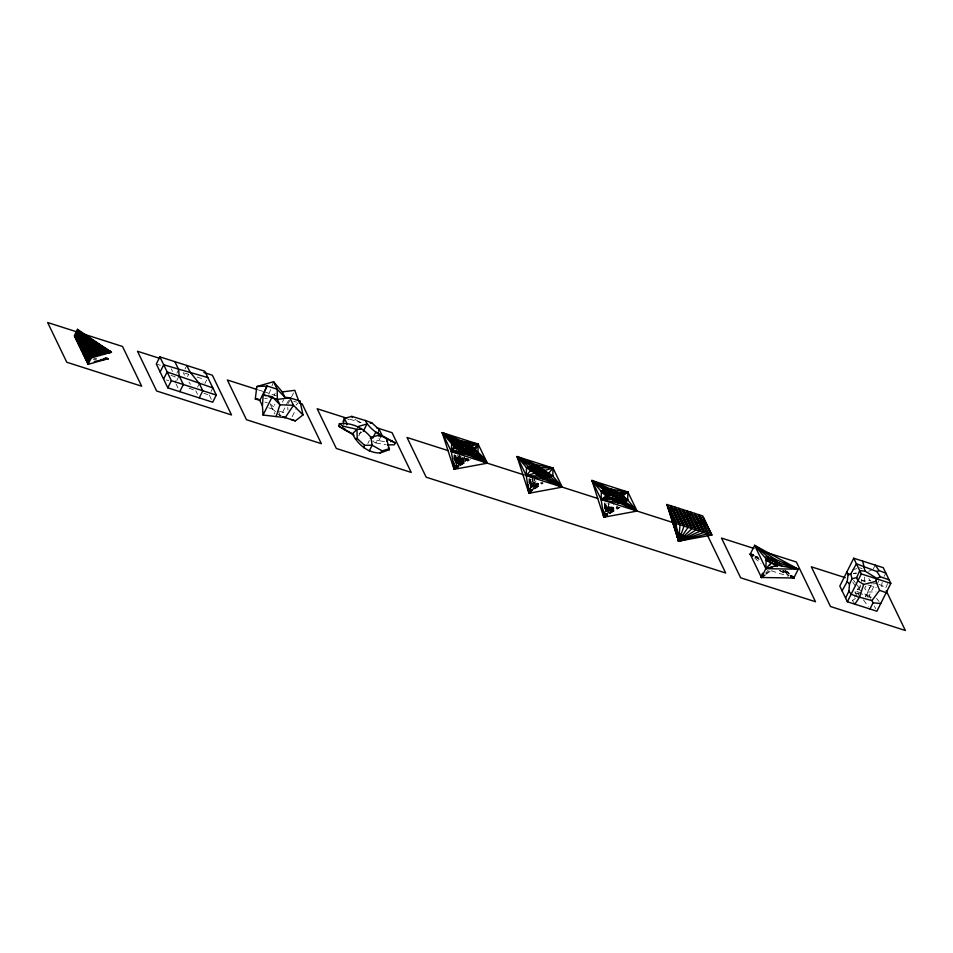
<?xml version="1.0" encoding="UTF-8"?>
<svg xmlns="http://www.w3.org/2000/svg" width="953" height="953" viewBox="0 0 953 953"><rect width="100%" height="100%" fill="white"/><g stroke="black" fill="none" stroke-linecap="round" stroke-linejoin="round"><path stroke-width="0.71" stroke-dasharray="4.76 3.57" d="M528.927 483.028L528.939 478.644M454.093 459.096L454.104 454.712M454.093 460.525L454.14 455.01L454.14 459.334M529.272 483.147L529.427 478.811M454.426 460.454L454.664 454.533M454.521 459.251L454.724 454.938M604.238 508.521L604.536 502.731M604.285 508.771L604.619 503.136M454.736 459.477L455.034 455.26M529.665 483.278L529.987 479.002M604.881 502.922L604.452 508.64L604.917 502.958M529.832 483.314L530.225 479.049M455.022 460.478L455.665 454.581M604.75 508.664L605.215 504.387M455.641 455.296L455.01 460.907L455.76 455.248M455.034 460.764L455.689 455.057M604.857 508.604L605.381 504.304M455.141 460.728L455.879 454.998M530.023 484.839L530.761 479.228M455.01 462.134L455.975 454.95M882.144 582.462L881.525 586.369L886.016 587.382L887.565 583.593M455.236 462.205L456.427 455.093M605.25 508.723L605.989 504.471M530.142 486.352L531.369 479.43M530.213 485.97L531.512 478.68M605.167 509.903L606.263 504.054M455.463 462.026L456.88 454.724M605.238 510.2L606.394 504.578M455.522 462.288L456.999 455.26M530.202 487.495L532.119 478.847M457.357 454.974L455.665 462.3L457.392 455.32M530.166 487.817L532.358 478.299M605.048 511.749L606.942 503.529M455.665 462.443L457.285 455.57M455.748 462.229L457.452 455.129M605.203 511.451L606.966 504.256M455.844 462.122L457.285 456.368M455.844 462.324L457.285 456.737M455.891 462.217L457.369 456.535M530.023 489.008L532.608 479.061M605.262 511.535L607.109 504.435M530.082 488.996L532.417 480.443M855.02 591.622L856.604 593.802L857.974 593.648L861.583 580.472L870.339 580.663M456.034 462.515L458.012 455.701M530.476 487.924L532.81 479.907M860.023 597.269L856.759 591.491L857.426 589.168L861.822 585.952M456.153 462.193L457.845 456.499M456.106 462.61L458.155 455.903M532.81 480.646L530.213 489.056L533.108 480.622M456.249 462.455L458.453 455.594M605.572 511.725L608.252 503.482M456.249 462.61L458.453 455.891M458.643 455.856L456.344 462.586L458.798 455.868M456.07 463.754L458.584 456.785M530.928 487.733L533.942 479.43M268.901 394.173L271.486 387.252M272.01 385.87L273.559 381.712M459.263 455.582L456.13 463.825L459.227 455.748M609.038 503.637L605.894 511.785L609.027 503.815M456.153 463.968L459.298 455.951M531.131 487.745L534.442 479.442M605.858 512.047L608.967 504.292M459.489 456.07L456.225 464.016L459.489 455.868M456.237 463.956L459.525 455.915M877.57 583.403L878.666 580.746M606.68 510.391L609.575 503.553M456.821 462.801L459.596 456.296M534.74 479.645L531.25 487.817L534.967 479.788M460.049 456.094L456.451 464.028L459.751 456.082M456.416 463.944L459.965 455.879M456.904 462.955L459.751 456.594M456.547 464.004L460.275 456.034M531.965 486.935L535.002 480.61M457.166 462.872L460.287 456.427M358.733 435.914L361.342 430.625M367.846 443.514L369.299 440.572M372.861 441.43L375.875 442.942L378.091 438.463M380.044 438.32L378.877 440.655L372.968 440.727M176.889 373.159L178.676 369.585M176.746 380.545L179.128 375.78M185.037 369.049L186.824 365.476M187.503 376.59L188.694 374.219M197.569 387.168L199.356 383.594M204.883 383.535L206.67 379.961M211.054 391.48L212.841 387.907M273.88 395.793L275.203 393.172M275.584 411.708L272.522 409.051L274.929 404.227M282.41 402.19L283.637 399.736M277.621 413.721L280.694 416.139L289.867 397.818M288.223 403.476L290.856 398.211M291.511 396.901L293.488 392.958M292.118 416.747L296.705 407.598M532.072 486.971L535.229 480.669M606.954 510.915L610.099 504.613M870.601 598.162L869.315 595.506L874.64 584.88M865.658 596.852L871.066 585.178M865.348 596.304L866.217 594.612L870.982 599.604M865.991 585.976L864.597 588.251L867.552 592.016L871.983 583.391M457.428 462.789L460.799 456.249M532.167 486.983L535.419 480.705M457.416 462.955L460.787 456.582M457.452 463.063L460.847 456.809M457.654 462.848L461.252 456.368M461.157 456.618L457.607 462.967L461.252 456.642M873.258 568.834L875.354 565.153M457.619 463.063L461.181 456.821M607.347 511.034L610.897 504.84M536.039 480.955L532.584 487.126M884.039 576.398L885.921 573.194M457.785 463.027L460.775 458M607.514 510.951L611.218 504.673M854.865 604.166L852.506 600.497L855.508 595.458M457.845 463.003L460.883 457.94M457.845 463.134L461.633 456.964M607.537 511.189L611.278 505.15M458.048 463.063L461.955 456.964M607.8 510.975L611.814 504.733M457.833 463.48L461.609 457.643M457.988 463.265L461.931 457.226M462.05 457.452L458.048 463.384L461.919 457.571M458.071 463.337L462.098 457.369M533.037 487.269L537.194 481.313M608.05 511.296L612.314 505.376M462.503 457.988L458.274 463.658L463.599 456.975M458.417 463.634L462.777 457.94M608.991 510.522L613.315 504.935M458.524 463.587L463.003 457.857M533.489 487.412L538.064 481.563M608.3 511.463L613.708 504.602M458.667 463.492L463.289 457.654M534.168 486.697L538.54 481.217M609.062 510.617L613.458 505.114M534.228 486.792L538.636 481.396M458.667 463.813L464.194 457.202M458.858 463.682L464.611 456.916M459.572 462.932L464.171 457.607M296.073 405.132L298.039 402.916M609.515 510.784L613.327 506.496M534.693 486.828L538.54 482.54M459.096 463.897L464.778 457.774M534.812 486.935L538.731 482.718M765.855 572.753L766.736 571.8M767.177 571.323L768.058 570.37M464.099 458.81L460.073 463.015L464.266 458.679M534.943 486.971L538.969 482.766M609.813 510.915L613.839 506.71M464.111 459.001L460.085 463.134L464.278 458.953M534.967 487.078L538.993 482.957M609.837 511.022L614.864 505.864M460.239 463.015L464.361 458.81M535.157 486.947L539.315 482.73M535.324 487.066L539.601 482.933M610.194 511.011L615.531 505.829M609.968 511.344L615.102 506.448M459.489 464.266L466.017 458.202M610.289 511.201L615.698 506.186M535.121 487.591L540.291 482.861M459.382 464.468L465.791 458.655M459.525 464.445L466.077 458.596M534.347 488.46L540.839 482.694M459.477 464.552L465.981 458.834M466.291 458.762L459.62 464.516L466.41 458.881M610.182 511.713L616.567 506.222M765.819 573.789L769.107 571.014M534.502 488.615L542.328 482.099M610.42 511.856L617.044 506.496M459.799 464.683L467.852 458.19M534.562 488.925L542.46 482.837M609.515 512.845L617.52 506.722M609.467 513.024L617.401 507.163M534.895 488.96L543.246 482.945M609.765 512.917L616.925 507.746M460.073 465.064L468.519 459.108M766.248 574.159L771.06 570.823M609.944 513.036L618.568 507.175M852.506 600.497L855.484 598.472M459.942 465.338L468.185 459.763M460.001 465.409L468.328 459.954M609.884 513.453L619.629 507.425M610.051 513.405L620.058 507.306M460.311 465.564L470.341 459.537M359.162 433.305L361.747 432.376M347.869 419.63L349.001 419.249M852.554 569.942L856.747 568.584M868.552 571.24L871.221 570.454M853.65 573.706L856.556 573.134M853.459 573.468L856.151 572.956M872.972 583.891L876.855 583.57M93.382 359.603L96.336 359.412M264.672 398.461L267.352 398.318M867.552 592.016L876.069 591.932M93.87 358.65L96.73 358.65M867.099 596.923L871.411 597.162M857.974 593.648L866.217 594.612M384.488 441.632L378.877 440.655L378.698 438.583M375.875 442.942L385.894 444.682M258.418 389.944L262.659 391.302M264.064 391.754L279.61 396.722M293.738 401.237L296.562 402.142M349.68 419.129L360.973 422.751M867.838 584.88L876.319 587.584M156.304 363.998L160.378 365.309M184.632 373.064L188.777 374.386M197.068 377.043L201.226 378.365L203.06 382.177M264.874 402.071L267.412 402.881M856.759 591.491L869.315 595.506M171.016 375.422L175.102 376.733L175.555 382.927M279.372 411.172L285.686 413.197M268.722 407.836L272.522 409.051M771.311 570.799L788.202 576.208M166.239 379.949L168.895 380.795M203.871 393.327L207.909 394.625M861.583 580.472L865.372 581.795M857.426 589.168L861.25 590.574M189.039 388.133L194.436 390.218M755.503 556.278L758.135 557.314M859.546 567.666L862.12 568.691M755.3 556.242L757.838 557.267M878.94 584.368L886.016 587.382M755.586 556.516L758.278 557.672M779.53 570.704L788.631 575.35M354.861 419.403L356.077 420.059M356.684 420.392L361.568 423.025M755.348 557.005L759.196 559.101M779.721 570.311L788.703 575.207M755.264 557.171L759.053 559.387M782.782 570.728L788.929 574.766M783.056 570.716L789.048 574.766M782.949 570.49L789.001 574.659M279.729 415.115L280.801 415.865M784.819 570.466L789.334 574.242M754.514 557.898L760.97 563.437M269.937 403.679L276.06 409.004M785.058 570.216L789.453 574.111M786.856 571.002L789.846 574.004M861.262 579.317L862.131 580.198M876.569 598.413L879.083 601.45M188.897 382.189L190.624 384.321M853.554 580.282L855.27 582.569M856.116 583.712L860.392 589.43M863.454 599.866L868.35 606.727M854.805 592.587L857.343 596.244M868.838 578.662L870.411 581.032M852.768 582.057L855.877 586.798M874.389 606.025L875.64 608.622M278.109 410.779L280.694 416.139M270.581 405.025L274.929 414.055M209.267 395.054L211.554 399.819M195.782 390.742L197.509 394.316M183.25 372.623L184.477 375.16M171.278 368.787L172.553 371.432M176.15 384.178L177.961 387.919M287.746 407.419L287.937 410.052M864.454 577.077L864.526 582.664M462.515 457.726L458.286 463.527L462.539 457.809M464.683 457.059L458.881 463.742L464.802 456.987M468.245 458.881L459.965 464.969L468.376 458.989"/><path stroke-width="1.43" d="M531.309 491.545L528.927 493.273L517.086 456.558L553.026 468.054L562.21 487.126L528.927 493.273L528.927 488.877M454.069 463.48L454.057 469.317L487.34 463.182L478.156 444.11L442.216 432.614L454.057 469.317L457.809 467.065M678.679 536.873L678.667 541.161L711.951 535.026L702.766 515.954L666.826 504.459L678.667 541.161L707.96 533.751L698.775 514.68M454.081 463.456L454.057 469.317L458.81 466.196M454.2 444.991L454.307 440.798L455.284 439.75C467.709 444.67 480.157 451.15 487.34 463.182L468.137 454.879L455.069 447.743L442.216 432.614L461.419 440.917L474.487 448.053L476.953 453.163L487.34 463.182L456.928 447.767L454.164 445.873L452.604 442.633L442.216 432.614L451.4 451.686L454.057 469.317L457.583 466.934M454.093 465.04L454.057 469.317L456.463 467.613L454.057 469.317L453.378 462.205L454.057 469.317L456.439 467.601M678.703 536.884L678.667 541.161L691.294 537.933M678.786 534.061L678.667 541.161L685.457 538.91M454.164 445.873L451.4 451.686L474.272 456.046L475.249 454.986L475.344 453.664L472.605 450.4L469.734 450.602L464.04 448.696L459.822 445.194L456.964 445.396L454.212 442.132L451.627 443.693L451.4 451.686L524.281 474.987M467.435 449.339L465.529 447.1L462.122 446.445M458.81 440.87L442.216 432.614L451.71 440.762L461.419 440.917L478.156 444.11L477.929 452.103L475.344 453.664C470.663 453.831 467.268 449.745 462.598 450.233L461.097 447.839L456.964 445.396L456.928 447.767L461.109 451.841L467.494 453.533L470.425 452.746L469.734 450.602M553.026 468.054L544.544 470.46L531.393 466.255L517.086 456.558L528.939 466.946L530.63 470.437L526.27 475.63L538.886 476.024L545.461 478.132L562.21 487.126L550.357 476.75L548.678 473.26L553.026 468.054L540.411 467.661L533.835 465.564L517.086 456.558L526.27 475.63L543.019 478.823L552.8 476.047L553.026 468.054L536.289 464.861L526.497 467.637L543.019 478.823L562.21 487.126L552.8 476.047L536.289 464.861L517.086 456.558L526.497 467.637L526.27 475.63L528.927 493.273L531.178 491.534M672.615 522.435L601.152 499.575L601.367 491.581L603.094 489.437L602.725 488.091L591.956 480.515L603.797 517.217L637.08 511.07L627.896 492.01L591.956 480.515L601.152 499.575L603.797 517.217L607.549 514.93M622.869 495.763L627.896 492.01L618.009 492.475L591.956 480.515C605.167 493.392 623.87 498.193 637.08 511.07L623.071 502.97L617.889 502.767L601.152 499.575C609.98 494.881 617.365 502.16 625.728 503.66L626.312 503.494L623.667 501.135L623.333 498.61L624.06 497.561L622.869 495.763L620.915 495.429L606.168 495.822L601.152 499.575L611.028 499.11L637.08 511.07L626.312 503.494L625.942 502.148L627.67 500.003L627.896 492.01L603.32 487.924L591.956 480.515L601.367 491.581L608.205 498.062L614.268 500.325L621.892 501.635L637.08 511.07L627.67 500.003L620.844 493.523L614.768 491.26L607.156 489.949L603.32 487.924L602.832 490.998M528.117 484.72L528.927 493.273L531.095 491.343L528.927 493.273L529.07 488.925M454.188 466.446L454.057 469.317L457.5 466.541M459.822 445.194L459.132 443.05L454.212 442.132M268.853 396.686L277.347 399.402L289.867 397.818L293.488 405.323L285.209 417.64L263.064 415.031L262.409 405.811L263.195 394.876L267.066 385.989L277.18 389.229L284.864 397.282L289.867 397.818L299.981 401.058L302.983 414.936L295.323 420.881L283.22 416.949M532.024 490.426L528.927 493.273L529.237 488.984M678.989 536.873L678.667 541.161L689.436 537.528M845.585 598.079L848.944 591.134L849.492 584.022L852.042 578.781L850.767 573.992L856.402 563.783L876.855 571.526L880.322 576.779L889.101 579.805M531.059 491.2L528.927 493.273L529.308 489.008M611.028 499.11L611.123 498.193L617.913 493.392L627.896 492.01L621.832 494.202L620.034 496.501M591.956 480.515L613.22 493.094L617.913 493.392L618.009 492.475M604.107 514.37L603.797 517.217L607.442 514.954M262.409 405.811L259.824 400.451L255.309 398.95L256.822 386.561L273.559 381.712L282.279 391.909L284.864 397.282M369.252 451.031L372.146 445.206L370.896 437.32C363.176 427.802 351.728 422.274 339.387 423.704L338.72 426.17L352.479 433.794C357.72 444.36 367.81 453.14 380.14 452.985L389.384 449.709L386.573 438.797C378.424 434.306 369.55 428.886 365.178 420.44L351.8 416.378L344.319 418.343L343.318 421.166L343.64 423.978M679.024 538.219L678.667 541.161L703.969 532.465L694.785 513.405M533.954 488.115L528.927 493.273L529.475 489.056M454.438 466.446L454.057 469.317L456.296 467.423L454.057 469.317L453.735 463.384M842.071 590.789L847.169 581.628L848.099 574.742L846.955 571.764M679.37 537.027L678.667 541.161L682.789 539.458M604.285 514.382L603.797 517.217L606.251 515.537L603.797 517.217L603.118 510.093M529.439 490.354L528.927 493.273L530.845 491.117L528.927 493.273L529.415 490.497M604.369 514.406L603.797 517.217L607.192 514.703M684.194 516.693L684.838 513.81M531.571 490.033L528.927 493.273L529.546 490.545M604.738 513.107L603.797 517.217L606.084 515.466M679.322 538.385L678.667 541.161L684.111 538.838M765.045 574.993L761.435 577.494L750.214 554.205L754.633 545.378L798.257 569.191L793.837 578.006L761.435 577.494L762.448 573.206M680.466 534.002L678.667 541.161L688.102 536.956M610.42 491.653L611.159 488.818L627.67 500.003L617.889 502.767L601.367 491.581L611.159 488.818L617.889 502.767M363.82 447.719L364.499 445.289L357.172 438.475L356.982 429.315L342.83 426.122L339.387 423.704M530.666 491.081L528.927 493.273L529.701 490.592M679.501 538.481L678.667 541.161L699.978 531.19L690.782 512.13L689.686 514.763M276.132 416.556L279.932 404.775L277.347 399.402L277.18 389.229L273.559 381.712M686.899 515.787L687.816 512.964M854.865 604.166L859.511 597.174L863.668 584.451L875.89 581.342L876.867 578.447L865.217 571.181L859.713 570.644L856.687 577.554L857.855 580.818L863.668 584.451M774.575 564.819L767.391 560.948L768.618 557.398L774.253 559.637L781.853 565.987M763.627 575.648L761.435 577.494L762.424 574.73M378.21 432.174L378.281 433.913M378.663 430.935L379.175 429.517L371.741 422.763L365.178 420.44M455.093 466.577L454.057 469.317L458.5 465.481M604.845 514.501L603.797 517.217L606.001 515.43M462.455 447.922L463.503 445.254L466.958 445.551L468.459 447.958L472.605 450.4L472.628 448.017L468.447 443.955L462.062 442.252L459.132 443.05L463.503 445.254L464.099 446.481M530.142 490.735L528.927 493.273L530.571 490.866L528.927 493.273L530.023 490.509M605.346 513.333L603.797 517.217L606.99 514.465M455.677 465.29L454.057 469.317L456.225 467.411L454.057 469.317L454.39 466.505L454.057 469.317L456.225 467.304M680.228 537.301L678.667 541.161L681.324 539.839M455.141 466.636L454.057 469.317L456.094 467.244L454.057 469.317L454.712 466.446L454.057 469.317L459.084 464.159M455.713 465.409L454.057 469.317L457.071 466.065M387.323 444.932L394.363 444.753L395.185 442.871L375.78 432.078L372.718 438.273M679.823 538.54L678.667 541.161L667.85 506.579L703.79 518.075M455.189 466.779L454.057 469.317L455.987 467.089L454.057 469.317L454.867 466.636L454.057 469.317L455.891 467.184M475.392 449.923L478.156 444.11L464.921 442.823M353.992 435.152L344.271 429.577L344.795 428.481M346.582 424.812L347.118 423.716L344.319 418.343M357.732 427.563L358.268 426.479L366.965 423.978L363.284 431.411M370.36 438.404L370.896 437.32L379.806 434.997L379.068 436.486M869.982 609.003L873.055 602.832L871.935 600.604L859.511 597.174M380.628 437.153L381.796 434.806L379.175 429.517M88.069 364.356L91.297 357.923L111.358 352.241L77.503 329.321L74.286 335.754L88.069 364.356L108.13 358.673L105.211 358.161M74.977 337.183L78.194 330.751L111.358 352.241L90.606 356.493L87.39 362.926M75.668 338.613L78.885 332.18L111.358 352.241L89.916 355.064L86.699 361.485M76.359 340.042L79.575 333.61L111.358 352.241L89.225 353.634L86.008 360.055M77.05 341.472L80.266 335.039L111.358 352.241L88.534 352.205L85.317 358.626M77.741 342.901L80.957 336.469L111.358 352.241L87.843 350.775L84.626 357.196M78.42 344.331L81.648 337.898L111.358 352.241L87.152 349.346L83.935 355.767M79.111 345.76L82.327 339.328L111.358 352.241L86.473 347.916L83.245 354.337M79.802 347.19L83.018 340.757L111.358 352.241L85.782 346.487L82.566 352.908M80.493 348.619L83.709 342.198L111.358 352.241L85.091 345.057L81.875 351.478M81.184 350.049L84.4 343.628L111.358 352.241M159.878 356.851L156.304 363.998L167.788 387.835L212.71 402.202L216.283 395.054L204.8 371.229L159.878 356.851L171.361 380.688L216.283 395.054M160.128 371.944L163.702 364.796L207.861 377.579M163.571 379.091L167.144 371.956L212.841 387.907M167.788 387.835L171.361 380.688M179.76 391.659L183.345 384.524L179.128 375.78L178.676 369.585L174.852 361.652M199.237 397.889L202.81 390.754L199.356 383.594L189.897 371.837L186.824 365.476M259.824 400.451L267.066 385.989L256.822 386.561M263.064 415.031L272.236 396.71L263.195 394.876L266.03 395.781M530.368 490.807L528.927 493.273L530.19 490.747M605.06 514.691L603.797 517.217L603.583 511.392M765.473 560.328L766.176 558.923L754.633 545.378L765.855 568.667L761.435 577.494L762.317 576.541M767.391 560.948L768.618 557.398L765.783 556.909M773.55 561.043L774.789 559.066L788.012 564.795M774.086 560.471L774.789 559.066L754.633 545.378L772.919 561.079L798.257 569.191L765.855 568.667L766.176 558.923L768.094 559.542L771.727 563.437M777.076 566.666L777.779 565.26L798.257 569.191L786.523 564.14M853.733 558.232L839.796 586.059L847.36 601.772L876.891 611.218L890.829 583.379L883.252 567.678L853.733 558.232L861.298 573.932L890.829 583.379M847.36 601.772L861.298 573.932M681.86 535.038L678.667 541.161L668.875 508.699L704.803 520.195L702.54 522.018M465.6 448.053L466.958 445.551M680.037 538.648L678.667 541.161L669.888 510.82L705.828 522.315L703.469 523.947M455.903 466.982L454.057 469.317L456.928 465.934M528.927 493.273L531.059 489.568M455.57 466.791L454.057 469.317L455.737 467.053M606.037 513.596L603.797 517.217L603.642 511.368M455.629 466.851L454.057 469.317L456.32 465.814M605.393 514.715L603.797 517.217L603.94 514.322L603.797 517.217L607.037 514.203M601.152 499.575L607.204 497.383L609.443 494.166L602.725 488.091M621.832 494.202L619.605 497.418L623.667 501.135M680.323 538.695L678.667 541.161L670.912 512.94L706.852 524.436L704.398 525.889M761.435 577.494L763.079 575.052M769.619 565.296L771.251 562.866L776.385 564.069L777.779 565.26L774.062 566.296M681.085 537.575L678.667 541.161L671.936 515.049L707.876 526.544M871.935 600.604L879.583 590.324L875.819 580.973L876.867 578.447L880.322 576.779M606.394 513.87L603.797 517.217L605.846 515.263M605.548 515.013L603.797 517.217L608.824 512.059M680.442 538.969L678.667 541.161L672.949 517.169L708.889 528.665M683.396 535.538L678.667 541.161L674.903 524.162M455.069 447.743L451.4 451.686L464.635 452.961M470.746 454.915L472.45 454.474L472.557 452.139L469.758 449.494L470.556 447.993L457.106 441.31L457.011 443.657L459.799 446.302L459.001 447.803L461.824 451.079L466.779 452.044L468.376 450.983L472.557 452.139L475.404 451.293L470.556 447.993L467.744 444.717L462.777 443.741L461.181 444.813L457.011 443.657L454.152 444.491L459.001 447.803L463.396 449.387L464.04 448.696M465.529 447.1L466.172 446.409M474.487 448.053L478.156 444.11L468.447 443.955M772.919 561.079L765.855 568.667L774.825 566.094M680.692 538.993L678.667 541.161L673.974 519.29L709.914 530.785M390.933 441.704L392.028 440.548M681.717 538.064L678.667 541.161L675.999 528.129M380.14 452.985L382.201 450.912L389.515 448.601M352.479 433.794L356.982 429.315L361.997 429.303M696.738 523.912L698.859 521.875M699.633 522.947L701.837 521.041M685.183 535.812L678.667 541.161L676.296 528.403M680.895 539.362L678.667 541.161L674.998 521.41L710.938 532.906M299.981 401.058L299.016 401.809L294.811 390.325L282.279 391.909M680.966 539.446L678.667 541.161L676.749 529.534M700.55 524.865L702.861 523.149M682.062 538.659L678.667 541.161L676.022 523.531L666.826 504.459M681.026 539.529L678.667 541.161L677.083 529.82M682.181 538.79L678.667 541.161L677.857 534.049M686.267 536.634L678.667 541.161L677.535 530.94M683.837 538.29L678.667 541.161L678.274 536.801M682.598 539.1L678.667 541.161L678.345 536.908M370.3 423.346L371.741 422.763M876.855 571.526L879.095 570.621L885.921 573.194M343.318 421.166L344.462 420.785M767.272 568.226L767.999 568.012M355.362 438.999L357.172 438.475M458.572 449.649L451.4 451.686L461.109 451.841M470.985 446.135L478.156 444.11M562.21 487.126L547.904 477.441L534.752 473.236L526.27 475.63L597.734 498.479M850.767 573.992L848.099 574.742L849.278 574.564L846.55 572.562M772.538 566.725L771.013 567.142M852.042 578.781L856.687 577.554M94.299 361.509L108.13 358.673L105.283 358.328M100.994 359.615L108.13 358.673L105.199 358.483M774.586 563.259L778.863 562.985L775.682 565.474L776.385 564.069L778.863 562.985L774.884 561.531M103.71 358.947L108.13 358.673L103.853 358.662M255.309 398.95L257.989 398.807M364.499 445.289L372.146 445.206L382.201 450.912M461.097 447.839L462.813 447.862M466.756 447.922L468.459 447.958M463.396 449.387C467.411 452.723 472.462 455.343 477.858 455.034L487.34 463.182L474.272 456.046M611.123 498.193L615.817 498.49L623.071 502.97M873.055 602.832L880.763 603.475M753.049 554.694L750.214 554.205L752.358 556.052M605.977 488.627L617.913 493.392M528.939 466.946L548.678 473.26M459.799 446.302L462.11 447.04M467.446 448.756L469.758 449.494M526.497 467.637L552.8 476.047M601.367 491.581L627.67 500.003M530.63 470.437L550.357 476.75M77.312 332.013L47.65 322.519L66.793 362.247L141.663 386.191L122.52 346.475L84.376 334.277M160.092 358.495L137.494 351.264L156.637 390.992L231.508 414.936L212.364 375.208L203.894 372.504M257 389.491L227.338 379.997L246.482 419.725L321.352 443.669L302.208 403.953L299.385 403.048M346.856 418.224L317.182 408.742L336.326 448.47L411.208 472.414L392.052 432.686L376.518 427.718M447.993 450.578L407.026 437.475L426.182 477.203L725.662 573.003L707.15 534.597M676.022 523.531L711.951 535.026M753.978 548.451L721.492 538.064L740.636 577.792L815.506 601.736L796.363 562.008L766.688 552.526M845.24 577.649L811.337 566.809L830.48 606.525L905.35 630.481L886.207 590.753M790.668 576.994L793.837 578.006L791.848 576.005M290.808 419.368L295.323 420.881M282.958 416.89L285.209 417.64M879.583 590.324L886.171 592.695M752.858 555.242L750.214 554.205L752.739 555.682M859.058 597.352L851.148 594.219L848.944 591.134M754.026 555.73L750.214 554.205L752.906 555.361M395.185 442.871L386.573 438.797L386.87 441.251M791.24 576.684L793.837 578.006L791.586 576.124M455.284 439.75L442.216 432.614L454.307 440.798M338.72 426.17L344.271 429.577M791.383 576.386L793.837 578.006L791.419 576.339M790.251 575.576L793.837 578.006M475.249 454.986L487.34 463.182M772.561 560.316L768.618 557.398L770.489 561.019M607.156 489.949L621.892 501.635M461.181 444.813L462.848 446.242M466.708 449.554L468.376 450.983M302.983 414.936L293.488 405.323L279.932 404.775L272.236 396.71M847.169 581.628L849.492 584.022M620.915 495.429L625.942 502.148M608.121 496.156L603.094 489.437M875.354 565.153L879.095 570.621M606.168 495.822L604.976 494.035L605.703 492.975L605.369 490.45M686.791 510.844L695.988 529.916L678.667 541.161L678.405 536.896M682.801 509.569L691.985 528.641L678.667 541.161L678.512 536.753L678.667 541.161L681.109 539.708L678.667 541.161L678.834 536.777L678.667 541.161L680.811 539.243L678.667 541.161L680.013 524.805L670.817 505.733L671.448 508.568M678.81 508.294L687.995 527.366L678.667 541.161L678.965 538.302L678.667 541.161L684.004 526.08L674.819 507.02L675.129 509.867M544.544 470.46L547.904 477.441M540.411 467.661L545.461 478.132M536.289 464.861L543.019 478.823M533.835 465.564L538.886 476.024M531.393 466.255L534.752 473.236M476.953 453.163L477.858 455.034M465.457 449.316L466.053 450.543M451.71 440.762L452.604 442.633M77.503 329.321L91.297 357.923M388.347 447.326L389.384 449.709M351.8 416.378L352.229 417.557M863.632 566.404L865.217 571.181M862.56 561.055L864.002 566.356M671.841 507.854L672.437 510.748M342.83 426.122L342.961 428.35"/></g></svg>
